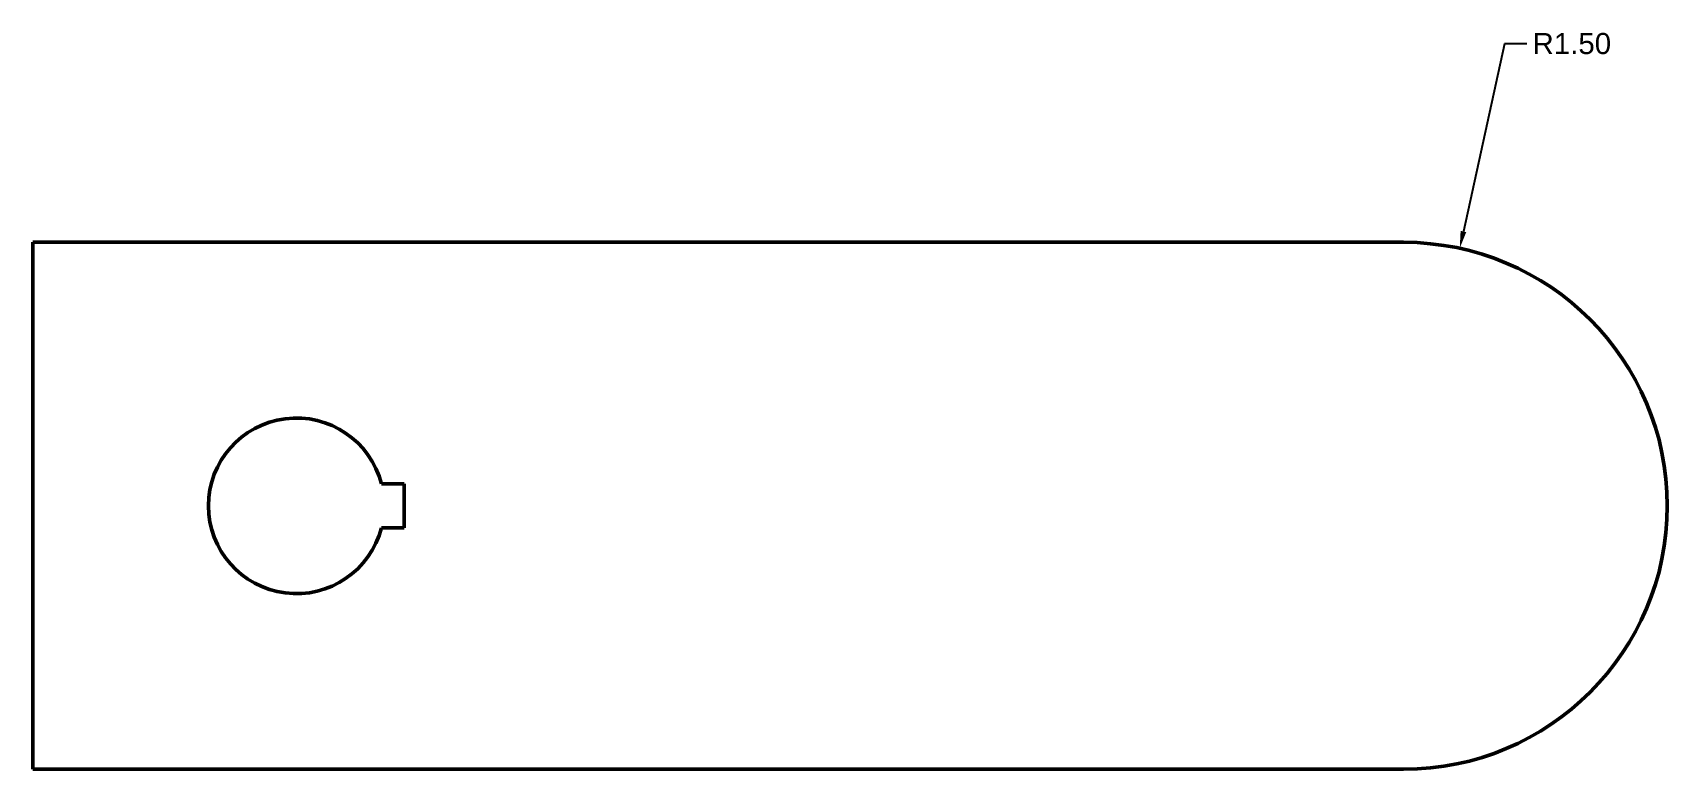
# Model space of a CAD drawing. Header units: inches. Extents: x 1.24 to 10.54, y 3.26 to 7.46.
import ezdxf

# ---------------------------------------------------------------- set-up
doc = ezdxf.new("R2010")
doc.units = ezdxf.units.IN
doc.header["$MEASUREMENT"] = 0
doc.layers.add('Dimensions(ANSI)', color=7, linetype='Continuous', lineweight=25)
doc.layers.add('Visible Edges(ANSI)', color=7, linetype='Continuous', lineweight=50)
doc.styles.add('DEFAULT-ANSI~0', font='arial.ttf')
doc.dimstyles.new('DEFAULT-ANSI', dxfattribs={"dimtxt": 0.12, "dimasz": 0.098425, "dimexe": 0.125, "dimexo": 0.0625, "dimgap": 0.031496, "dimtad": 0, "dimtih": 1, "dimtoh": 1, "dimrnd": 1e-08, "dimzin": 0, "dimdsep": 46, "dimtxsty": 'DEFAULT-ANSI~0', "dimcen": 0.09, "dimdle": 0.393701, "dimclrd": 250, "dimclre": 250, "dimclrt": 250, "dimadec": 0, "dimazin": 0, "dimtfac": 1, "dimtofl": 0, "dimtmove": 0, "dimatfit": 3, "dimfxl": 1, "dimtolj": 1, "dimtzin": 0, "dimlwd": 25, "dimlwe": 25, "dimarcsym": 0})

# ---------------------------------------------------------------- blocks, each defined once
blk = doc.blocks.new('*D11')
at = {"layer": 'Defpoints', "color": 0, "linetype": 'Continuous', "transparency": 16777216}
for p in [(9.3616, 6.2301), (9.0424, 4.7644)]:
    blk.add_point(p, dxfattribs=at)
at = {"layer": 'Dimensions(ANSI)', "color": 250, "linetype": 'Continuous', "lineweight": 25, "true_color": 0x3f3f3f, "transparency": 16777216}
for p, q in [((9.6152, 7.3947), (9.3825, 6.3262)), ((9.744, 7.3947), (9.6152, 7.3947))]:
    blk.add_line(p, q, dxfattribs=at)
at = {"layer": 'Dimensions(ANSI)', "color": 250, "linetype": 'Continuous', "true_color": 0x3f3f3f, "transparency": 16777216}
blk.add_solid([(9.3665, 6.3297), (9.3985, 6.3227), (9.3616, 6.2301)], dxfattribs=at)
at = {"layer": 'Dimensions(ANSI)', "color": 250, "linetype": 'Continuous', "lineweight": 25, "true_color": 0x3f3f3f, "transparency": 16777216, "insert": (9.7755, 7.456), "char_height": 0.12, "attachment_point": 1, "style": 'DEFAULT-ANSI~0'}
blk.add_mtext('\\A1;R1.50', dxfattribs=at)

msp = doc.modelspace()

# ---------------------------------------------------------------- linework, layer by layer
at = {"layer": 'Visible Edges(ANSI)'}
for p, q in [((9.0424, 6.2644), (1.2424, 6.2644)), ((1.2424, 6.2644), (1.2424, 3.2644)), ((3.2265, 4.8894), (3.3565, 4.8894)), ((3.3565, 4.8894), (3.3565, 4.6394)), ((3.3565, 4.6394), (3.2265, 4.6394)), ((1.2424, 3.2644), (9.0424, 3.2644))]:
    msp.add_line(p, q, dxfattribs=at)
for centre, radius, start, end in [((9.0424, 4.7644), 1.5, 270, 90), ((2.7424, 4.7644), 0.5, 14.47751, 345.52249)]:
    msp.add_arc(centre, radius, start, end, dxfattribs=at)

# ---------------------------------------------------------------- dimensions: what is measured, and where the dimension line sits
at = {"layer": 'Dimensions(ANSI)', "color": 250, "linetype": 'Continuous', "lineweight": 25, "true_color": 0x3f3f3f}
dim = msp.add_radius_dim(center=(9.0424, 4.7644), mpoint=(9.3616, 6.2301), dimstyle='DEFAULT-ANSI', override={"dimdec": 2, "dimcen": 0, "dimtp": 0, "dimtm": 0, "dimtdec": 2}, dxfattribs=at)
dim.commit()
dim.dimension.update_dxf_attribs({"geometry": '*D11', "text_midpoint": (9.9885, 7.3947), "dimtype": 164})

doc.saveas('drawing.dxf')
